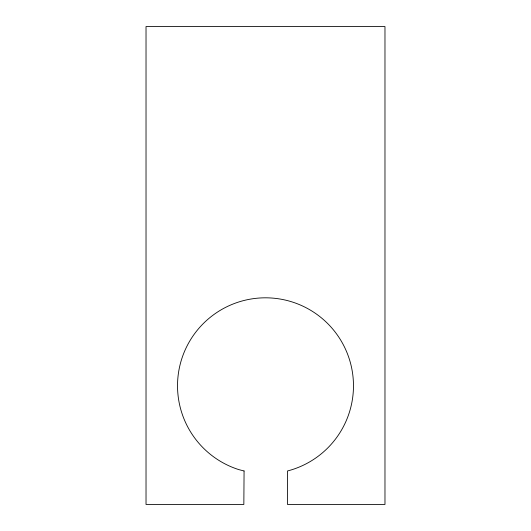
<?xml version="1.0" encoding="UTF-8"?>
<svg xmlns="http://www.w3.org/2000/svg" width="531" height="531" viewBox="0 0 531 531"><rect width="100%" height="100%" fill="white"/><g stroke="black" fill="none" stroke-linecap="round" stroke-linejoin="round"><path stroke-width="0.8" d="M244.074 470.977L243.842 504.45L146.025 504.45L146.025 26.55L384.975 26.55L384.975 504.45L287.477 504.45L287.477 470.977A87.98 87.98 0 0 0 338.645 336.906A87.98 87.98 0 0 0 195.202 332.891A87.98 87.98 0 0 0 238.791 469.61L244.074 470.977"/></g></svg>
